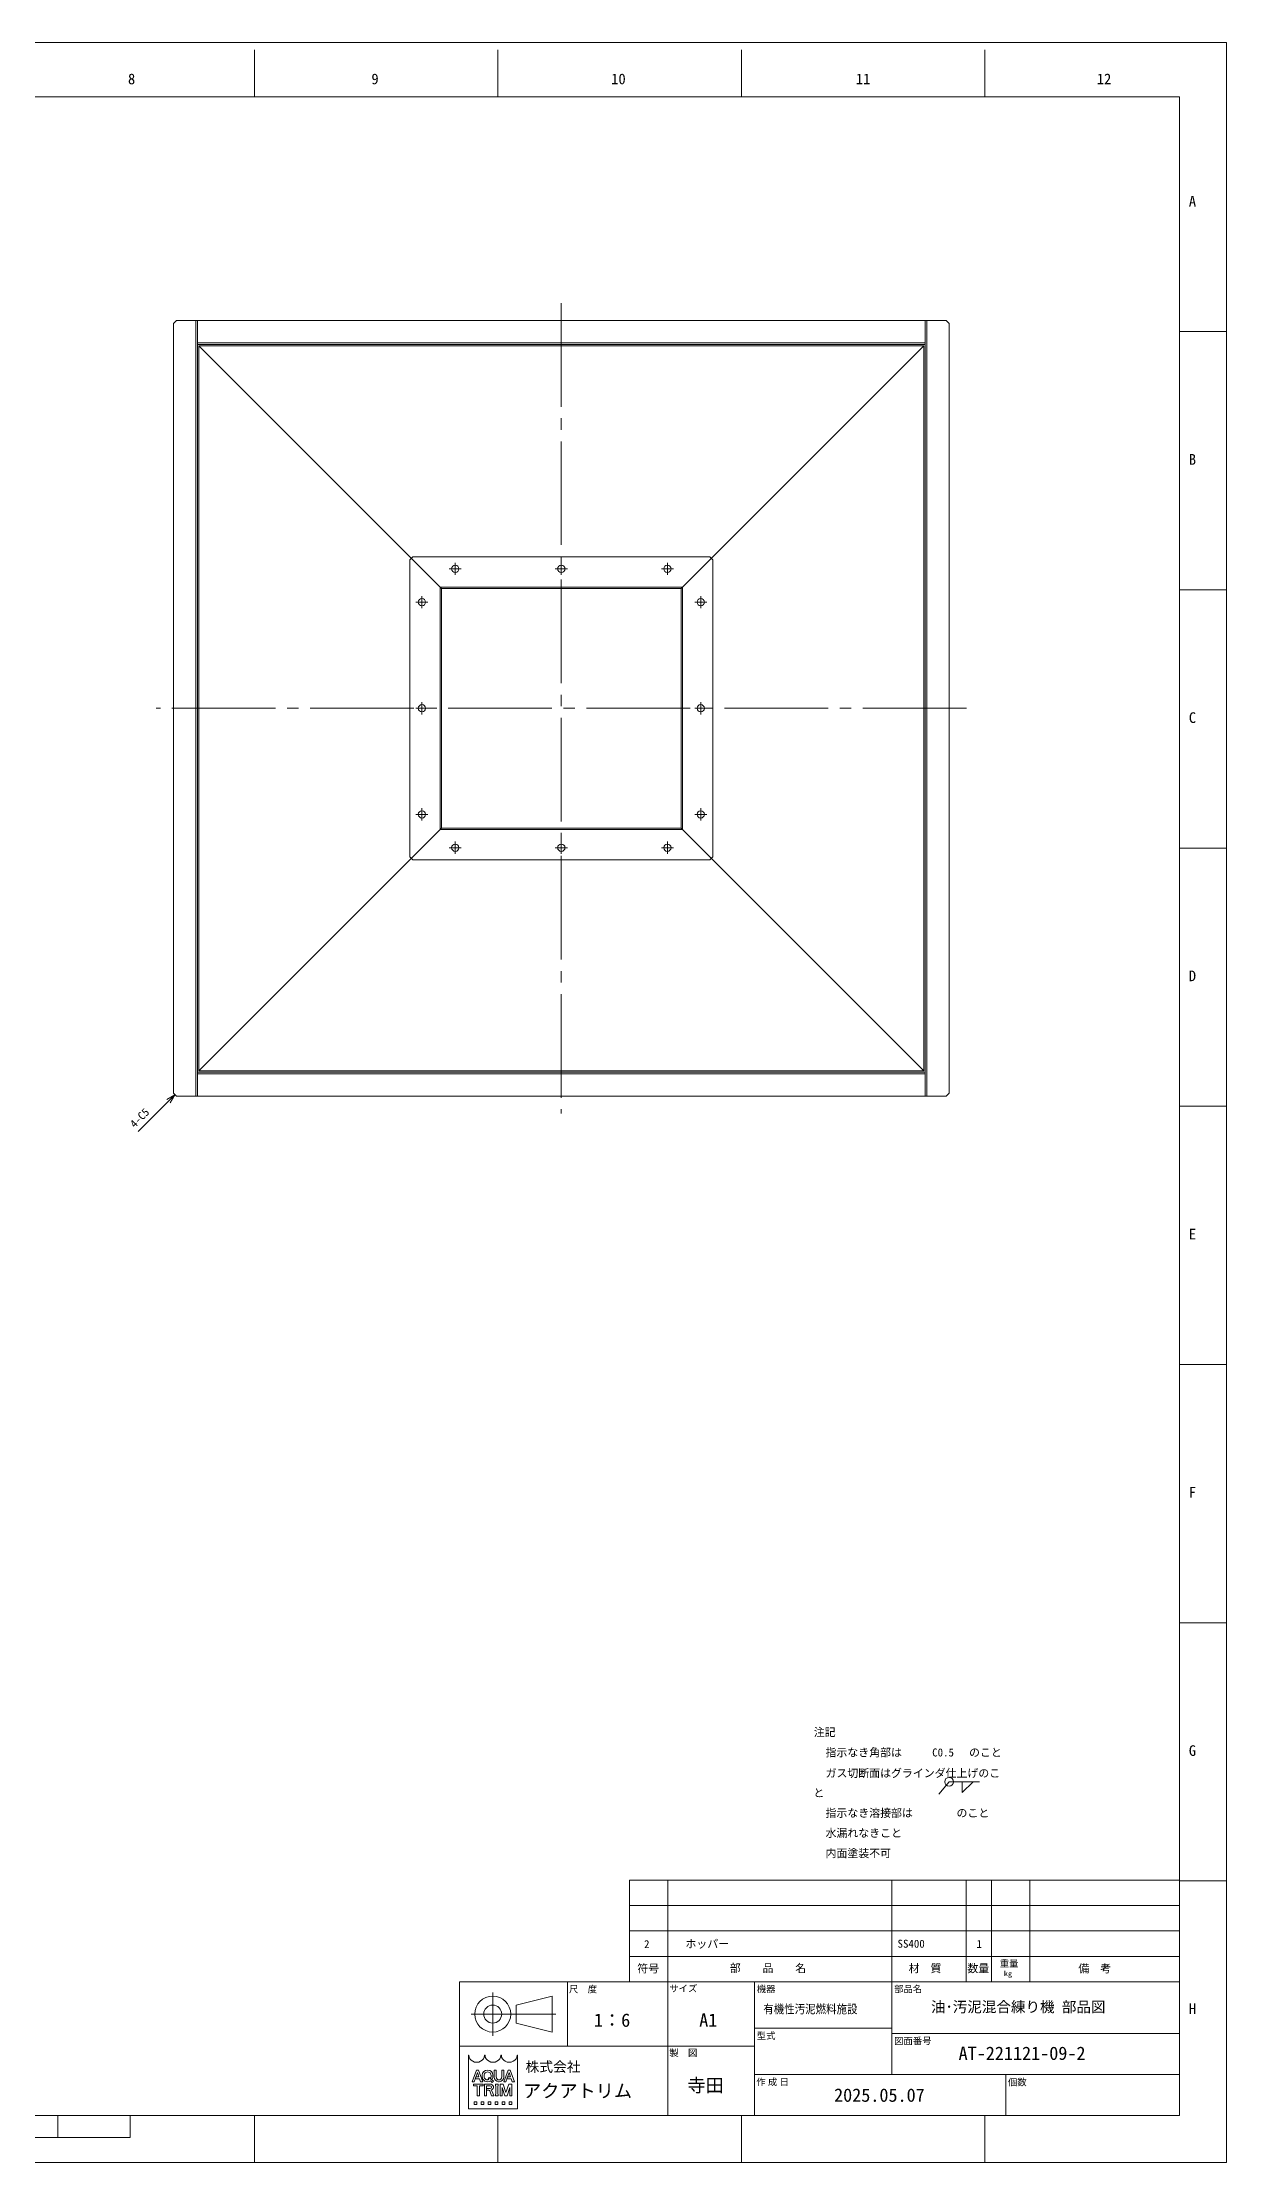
# Model space of a CAD drawing. Units: millimetres at full size. Extents: x -2485 to 2485, y -2560 to 1763.
# Drawn here: x 531 to 2485, y -1734 to 1763 of the extents above; entities that cross this region are included whole.
import ezdxf
from ezdxf.enums import TextEntityAlignment as Align

# ---------------------------------------------------------------- set-up
doc = ezdxf.new("R2010")
doc.units = ezdxf.units.MM
doc.header["$LTSCALE"] = 18.997
doc.linetypes.add('CHAIN2', pattern=[12, 9, -1, 1, -1])
for name, color, linetype, lineweight in [('0-0_90_FRAME', 2, 'Continuous', 9), ('0-1_91_BLANK', 6, 'Continuous', 9), ('0-2_08_DIM', 3, 'Continuous', 9), ('0-3_04_HIDDEN', 7, 'Continuous', 9), ('0-4_05_CENTER', 2, 'CHAIN2', 9), ('0-5_0', 134, 'Continuous', 9)]:
    doc.layers.add(name, color=color, linetype=linetype, lineweight=lineweight)
doc.layers.add('0-6_07_TEXT', color=3, linetype='Continuous')
doc.styles.add('ＭＳ ゴシック', font='')
doc.styles.add('ＭＳ Ｐゴシック', font='')
doc.styles.get('ＭＳ ゴシック').set_extended_font_data('MS Gothic')
doc.styles.get('ＭＳ Ｐゴシック').set_extended_font_data('MS PGothic')

# ---------------------------------------------------------------- blocks, each defined once
blk = doc.blocks.new('Weld-line')
at = {"layer": '0-2_08_DIM'}
blk.add_line((0, 0), (1, 0), dxfattribs=at)
blk = doc.blocks.new('Weld10-s5')
at = {"layer": '0-2_08_DIM'}
blk.add_circle((0, 0), 2, dxfattribs=at)
blk = doc.blocks.new('Weld10-a1')
at = {"layer": '0-2_08_DIM'}
blk.add_lwpolyline([(5, 0), (0, 5), (0, 0)], close=True, dxfattribs=at)
blk = doc.blocks.new('Jis_w20130906110600')
at = {"layer": '0-2_08_DIM'}
blk.add_line((-4.631, -5.765), (0, 0), dxfattribs=at)
blk.add_blockref('Weld10-s5', (0, 0), dxfattribs=at)
at = {"layer": '0-2_08_DIM', "xscale": 14, "yscale": 14}
blk.add_blockref('Weld-line', (0, 0), dxfattribs=at)
at = {"layer": '0-2_08_DIM', "xscale": -1, "rotation": 180}
blk.add_blockref('Weld10-a1', (6, 0), dxfattribs=at)
blk = doc.blocks.new('_Open30')
at = {"layer": '0-2_08_DIM'}
blk.add_line((0, 0), (-1, 0), dxfattribs=at)
blk.add_lwpolyline([(-1, 0.268), (0, 0), (-1, -0.268)], dxfattribs=at)

msp = doc.modelspace()

# ---------------------------------------------------------------- linework, layer by layer
at = {"layer": '0-0_90_FRAME'}
for p, q in [((880.85, 1673.39), (880.85, 1751.16)), ((1282.45, 1673.39), (1282.45, 1751.16)), ((1684.05, 1673.39), (1684.05, 1751.16)), ((2085.65, 1673.39), (2085.65, 1751.16)), ((2484.6, 1286.18), (2406.83, 1286.18)), ((2484.6, 860.19), (2406.83, 860.19)), ((2484.6, 434.21), (2406.83, 434.21)), ((2484.6, -417.76), (2406.83, -417.76)), ((2484.6, -843.74), (2406.83, -843.74)), ((1499.5, -1268.31), (1499.5, -1436.31)), ((1499.5, -1268.31), (2406.83, -1268.31)), ((1562.5, -1268.31), (1562.5, -1436.31)), ((1932.05, -1268.31), (1932.05, -1436.31)), ((2054.71, -1268.31), (2054.71, -1436.31)), ((2096.71, -1268.31), (2096.71, -1436.31)), ((2159.71, -1268.31), (2159.71, -1436.31)), ((2484.6, -1269.72), (2406.83, -1269.72)), ((1499.5, -1310.31), (2406.83, -1310.31)), ((1499.5, -1352.31), (2406.83, -1352.31)), ((1499.5, -1394.31), (2406.83, -1394.31)), ((1239.65, -1601.03), (1239.65, -1600.93)), ((1239.65, -1601.03), (1243.1, -1601.03)), ((1242.14, -1604.87), (1257.9, -1604.87)), ((1242.14, -1604.87), (1242.14, -1607.56)), ((1242.14, -1607.56), (1247.91, -1607.56)), ((1243.1, -1601.03), (1248.49, -1585.89)), ((1244.98, -1595.96), (1246.02, -1593.04)), ((1244.98, -1595.96), (1252.07, -1595.96)), ((1246.02, -1593.04), (1251.03, -1593.04)), ((1246.9, -1581.81), (1250.08, -1581.81)), ((1248.29, -1624.08), (1248.29, -1607.94)), ((1251.03, -1593.04), (1248.49, -1585.89)), ((1257.33, -1600.93), (1250.08, -1581.81)), ((1251.75, -1624.08), (1251.75, -1607.94)), ((1252.13, -1607.56), (1257.9, -1607.56)), ((1256.51, -1590.27), (1256.51, -1592.57)), ((1257.33, -1601.03), (1257.33, -1600.93)), ((1257.9, -1604.87), (1257.9, -1607.56)), ((1259.71, -1590.49), (1259.71, -1592.34)), ((1260.09, -1604.87), (1260.09, -1624.08)), ((1260.09, -1604.87), (1268.92, -1604.87)), ((1263.55, -1607.56), (1269.39, -1607.56)), ((1266.09, -1595.93), (1267.79, -1594.13)), ((1266.09, -1595.93), (1267.66, -1597.46)), ((1267.79, -1594.13), (1274.91, -1599.99)), ((1269.84, -1595.72), (1272.32, -1597.76)), ((1270.01, -1599.75), (1272.68, -1602.35)), ((1270.98, -1590.49), (1270.98, -1592.34)), ((1272.68, -1602.35), (1274.91, -1599.99)), ((1274.18, -1590.27), (1274.18, -1592.57)), ((1275.96, -1593.27), (1275.96, -1581.81)), ((1279.42, -1581.81), (1275.96, -1581.81)), ((1278.42, -1604.87), (1282.65, -1604.87)), ((1278.42, -1604.87), (1278.42, -1607.56)), ((1278.81, -1621.01), (1278.81, -1607.94)), ((1279.42, -1592.57), (1279.42, -1581.81)), ((1282.27, -1621.01), (1282.27, -1607.94)), ((1282.65, -1604.87), (1282.65, -1607.56)), ((1284.6, -1601.03), (1283.45, -1601.03)), ((1286.11, -1604.87), (1291.13, -1604.87)), ((1295.72, -1618.82), (1291.13, -1604.87)), ((1291.9, -1601.03), (1291.9, -1600.93)), ((1291.9, -1601.03), (1295.35, -1601.03)), ((1292.1, -1593.27), (1292.1, -1581.81)), ((1295.35, -1601.03), (1300.74, -1585.89)), ((1295.72, -1618.82), (1300.31, -1604.87)), ((1297.23, -1595.96), (1298.27, -1593.04)), ((1297.23, -1595.96), (1304.32, -1595.96)), ((1298.27, -1593.04), (1303.28, -1593.04)), ((1299.15, -1581.81), (1302.33, -1581.81)), ((1305.33, -1604.87), (1300.31, -1604.87)), ((1303.28, -1593.04), (1300.74, -1585.89)), ((1309.58, -1600.93), (1302.33, -1581.81)), ((1309.58, -1601.03), (1309.58, -1600.93)), ((1243.11, -1634.14), (1243.11, -1638.75)), ((1248.29, -1624.08), (1251.75, -1624.08)), ((1254.63, -1634.14), (1254.63, -1638.75)), ((1263.66, -1614.98), (1263.66, -1612.29)), ((1263.66, -1612.29), (1269.39, -1612.29)), ((1263.66, -1614.98), (1267.43, -1614.98)), ((1266.16, -1634.14), (1266.16, -1638.75)), ((1268.86, -1615.94), (1271.78, -1624.08)), ((1271.78, -1624.08), (1275.51, -1624.08)), ((1272.2, -1615.82), (1275.51, -1623.93)), ((1275.51, -1623.93), (1275.51, -1624.08)), ((1277.69, -1634.14), (1277.69, -1638.75)), ((1278.42, -1624.08), (1278.42, -1621.39)), ((1289.21, -1634.14), (1289.21, -1638.75)), ((1293.99, -1624.08), (1289.57, -1610.63)), ((1293.99, -1624.08), (1297.45, -1624.08)), ((1297.45, -1624.08), (1301.87, -1610.63)), ((1305.35, -1634.14), (1305.35, -1638.75)), ((880.85, -1734.36), (880.85, -1656.94)), ((1282.45, -1734.36), (1282.45, -1656.94)), ((1684.05, -1734.36), (1684.05, -1656.94)), ((2085.65, -1734.36), (2085.65, -1656.94))]:
    msp.add_line(p, q, dxfattribs=at)
at = {"layer": '0-0_90_FRAME', "color": 6}
for p, q in [((2484.6, 8.23), (2406.83, 8.23)), ((556.25, -1692.83), (556.25, -1656.94)), ((675.89, -1692.83), (675.89, -1656.94)), ((-520.59, -1692.83), (675.89, -1692.83))]:
    msp.add_line(p, q, dxfattribs=at)
at = {"layer": '0-0_90_FRAME', "color": 134}
for p, q in [((1273.78, -1524.98), (1273.78, -1453.7)), ((1397.03, -1542.38), (1397.03, -1436.31)), ((1499.5, -1436.31), (2406.83, -1436.31)), ((1562.5, -1656.94), (1562.5, -1436.31)), ((1705.47, -1656.94), (1705.47, -1436.31)), ((1932.05, -1436.31), (1932.05, -1589.05)), ((1238.14, -1489.34), (1377.73, -1489.34)), ((1705.47, -1512.68), (1932.05, -1512.68)), ((1932.05, -1521.17), (2406.83, -1521.17)), ((1705.47, -1542.38), (1218.83, -1542.38)), ((1705.47, -1589.05), (2406.83, -1589.05)), ((2120.29, -1589.05), (2120.29, -1656.94))]:
    msp.add_line(p, q, dxfattribs=at)
at = {"layer": '0-0_90_FRAME', "color": 6}
msp.add_lwpolyline([(-2251.53, -1656.94), (2406.83, -1656.94), (2406.83, 1673.39), (-2251.53, 1673.39)], close=True, dxfattribs=at)
at = {"layer": '0-0_90_FRAME', "color": 134}
for points in [[(1218.83, -1656.94), (2406.83, -1656.94), (2406.83, -1436.31), (1218.83, -1436.31)], [(1312.39, -1474.49), (1371.79, -1459.64), (1371.79, -1519.04), (1312.39, -1504.19)]]:
    msp.add_lwpolyline(points, close=True, dxfattribs=at)
at = {"layer": '0-0_90_FRAME'}
for points in [[(1314.57, -1556.91), (1314.57, -1645.67), (1233.88, -1645.67), (1233.88, -1556.91)], [(1239.65, -1601.03), (1239.65, -1600.93), (1246.9, -1581.81)], [(1257.33, -1601.03), (1253.88, -1601.03), (1252.07, -1595.96)], [(1260.09, -1624.08), (1263.55, -1624.08), (1263.55, -1607.56)], [(1286.11, -1604.87), (1286.11, -1624.08), (1289.57, -1624.08), (1289.57, -1610.63)], [(1288.64, -1592.57), (1288.64, -1581.81), (1292.1, -1581.81)], [(1291.9, -1601.03), (1291.9, -1600.93), (1299.15, -1581.81)], [(1301.87, -1610.63), (1301.87, -1624.08), (1305.33, -1624.08), (1305.33, -1604.87)], [(1309.58, -1601.03), (1306.13, -1601.03), (1304.32, -1595.96)], [(1243.11, -1634.14), (1247.72, -1634.14), (1247.72, -1638.75), (1243.11, -1638.75)], [(1254.63, -1634.14), (1259.24, -1634.14), (1259.24, -1638.75), (1254.63, -1638.75)], [(1266.16, -1634.14), (1270.77, -1634.14), (1270.77, -1638.75), (1266.16, -1638.75)], [(1277.69, -1634.14), (1282.3, -1634.14), (1282.3, -1638.75), (1277.69, -1638.75)], [(1278.42, -1624.08), (1282.65, -1624.08), (1282.65, -1621.39)], [(1289.21, -1634.14), (1293.82, -1634.14), (1293.82, -1638.75), (1289.21, -1638.75)], [(1305.35, -1634.14), (1300.74, -1634.14), (1300.74, -1638.75), (1305.35, -1638.75)]]:
    msp.add_lwpolyline(points, dxfattribs=at)
at = {"layer": '0-0_90_FRAME', "color": 134}
for radius in [29.7, 14.85]:
    msp.add_circle((1273.78, -1489.34), radius, dxfattribs=at)
at = {"layer": '0-0_90_FRAME'}
for centre, radius, start, end in [((1233.88, -1557.29), 0.384, 0, 90), ((1260.78, -1557.29), 0.384, 0, 180), ((1260.78, -1557.29), 0.384, 0, 90), ((1287.68, -1557.29), 0.384, 0, 180), ((1314.57, -1557.29), 0.384, 90, 180), ((1247.91, -1607.94), 0.384, 0, 90), ((1252.13, -1607.94), 0.384, 90, 180), ((1269.3, -1609.92), 2.37, 271.99706, 88.00294), ((1284.08, -1592.92), 8.13, 182.45003, 265.55526), ((1278.42, -1607.94), 0.384, 0, 90), ((1286.27, -1592.66), 6.86, 179.25279, 218.96457), ((1284.03, -1591.37), 6.4, 241.15773, 298.84227), ((1282.65, -1607.94), 0.384, 90, 180), ((1283.97, -1592.92), 8.13, 274.44474, 357.54997), ((1281.78, -1592.66), 6.86, 321.03543, 0.74721), ((1267.43, -1616.51), 1.54, 21.9283, 90), ((1269.88, -1616.77), 2.51, 22.27295, 58.55311), ((1278.42, -1621.01), 0.384, 270, 0), ((1282.65, -1621.01), 0.384, 180, 270)]:
    msp.add_arc(centre, radius, start, end, dxfattribs=at)
for centre, major_axis, ratio, start_param, end_param in [((1247.33, -1557.29), (-13.06, 0), 0.882353, 6.2831853, 9.424778), ((1274.23, -1557.29), (-13.06, 0), 0.882353, 6.2831853, 9.424778), ((1301.13, -1557.29), (-13.06, 0), 0.882353, 6.2831853, 9.424778), ((1265.34, -1590.27), (-8.84, 0), 0.956522, 3.1415927, 6.2831853), ((1265.34, -1592.57), (-8.84, 0), 0.956522, 6.2831853, 8.4104559), ((1265.34, -1590.49), (5.64, 0), 0.994718, 6.2831853, 9.424778), ((1265.34, -1592.35), (5.64, 0), 0.995036, 3.1415927, 5.1354926), ((1268.92, -1609.92), (-6.2, 0), 0.81482, 1.9440695, 4.712389), ((1265.34, -1592.35), (5.64, 0), 0.995036, 5.6366671, 6.2831853), ((1265.34, -1592.57), (-8.84, 0), 0.956522, 2.4802046, 3.1415927)]:
    msp.add_ellipse(centre, major_axis=major_axis, ratio=ratio, start_param=start_param, end_param=end_param, dxfattribs=at)
at = {"layer": '0-1_91_BLANK'}
msp.add_lwpolyline([(-2484.6, -1734.36), (2484.6, -1734.36), (2484.6, 1763.16), (-2484.6, 1763.16)], close=True, dxfattribs=at)
at = {"layer": '0-2_08_DIM'}
msp.add_line((738.9, 16.57), (688.94, -33.39), dxfattribs=at)
at = {"layer": '0-3_04_HIDDEN'}
for p, q in [((784.01, 24.68), (784.01, 1304.68)), ((1990.01, 24.68), (1990.01, 1304.68)), ((1987.01, 1267.68), (787.01, 1267.68)), ((1987.01, 61.68), (787.01, 61.68))]:
    msp.add_line(p, q, dxfattribs=at)
for points in [[(1637.01, 419.68), (1637.01, 909.68), (1632.01, 914.68), (1142.01, 914.68), (1137.01, 909.68), (1137.01, 419.68), (1142.01, 414.68), (1632.01, 414.68)], [(1587.01, 464.68), (1587.01, 864.68), (1187.01, 864.68), (1187.01, 464.68)]]:
    msp.add_lwpolyline(points, close=True, dxfattribs=at)
for centre in [(1212.01, 894.68), (1387.01, 894.68), (1562.01, 894.68), (1157.01, 839.68), (1617.01, 839.68), (1157.01, 664.68), (1617.01, 664.68), (1157.01, 489.68), (1617.01, 489.68), (1212.01, 434.68), (1387.01, 434.68), (1562.01, 434.68)]:
    msp.add_circle(centre, 6, dxfattribs=at)
at = {"layer": '0-4_05_CENTER'}
for p, q in [((1387.01, 1333.03), (1387.01, -3.68)), ((1202.01, 894.68), (1222.01, 894.68)), ((1212.01, 884.68), (1212.01, 904.68)), ((1377.01, 894.68), (1397.01, 894.68)), ((1387.01, 884.68), (1387.01, 904.68)), ((1552.01, 894.68), (1572.01, 894.68)), ((1562.01, 884.68), (1562.01, 904.68)), ((1167.01, 839.68), (1147.01, 839.68)), ((1157.01, 829.68), (1157.01, 849.68)), ((1607.01, 839.68), (1627.01, 839.68)), ((1617.01, 829.68), (1617.01, 849.68)), ((2055.36, 664.68), (718.66, 664.68)), ((1167.01, 664.68), (1147.01, 664.68)), ((1157.01, 654.68), (1157.01, 674.68)), ((1607.01, 664.68), (1627.01, 664.68)), ((1617.01, 654.68), (1617.01, 674.68)), ((1167.01, 489.68), (1147.01, 489.68)), ((1157.01, 479.68), (1157.01, 499.68)), ((1607.01, 489.68), (1627.01, 489.68)), ((1617.01, 479.68), (1617.01, 499.68)), ((1202.01, 434.68), (1222.01, 434.68)), ((1212.01, 444.68), (1212.01, 424.68)), ((1377.01, 434.68), (1397.01, 434.68)), ((1387.01, 444.68), (1387.01, 424.68)), ((1552.01, 434.68), (1572.01, 434.68)), ((1562.01, 444.68), (1562.01, 424.68))]:
    msp.add_line(p, q, dxfattribs=at)
at = {"layer": '0-5_0'}
for p, q in [((789.01, 1262.68), (1189.31, 862.38)), ((1985.01, 1262.68), (1584.71, 862.38)), ((789.01, 66.68), (1189.31, 466.98)), ((1985.01, 66.68), (1584.71, 466.98))]:
    msp.add_line(p, q, dxfattribs=at)
for points in [[(787.01, 24.68), (787.01, 1304.68), (752.01, 1304.68), (747.01, 1299.68), (747.01, 29.68), (752.01, 24.68)], [(787.01, 1264.68), (787.01, 1304.68), (1987.01, 1304.68), (1987.01, 1264.68)], [(1987.01, 24.68), (1987.01, 1304.68), (2022.01, 1304.68), (2027.01, 1299.68), (2027.01, 29.68), (2022.01, 24.68)], [(1987.01, 1264.68), (1987.01, 64.68), (787.01, 64.68), (787.01, 1264.68)], [(1985.01, 1262.68), (1985.01, 66.68), (789.01, 66.68), (789.01, 1262.68)], [(1584.71, 466.98), (1584.71, 862.38), (1189.31, 862.38), (1189.31, 466.98)], [(787.01, 64.68), (787.01, 24.68), (1987.01, 24.68), (1987.01, 64.68)]]:
    msp.add_lwpolyline(points, close=True, dxfattribs=at)

# ---------------------------------------------------------------- block references
at = {"layer": '0-2_08_DIM', "xscale": 15, "yscale": 15, "rotation": 45}
msp.add_blockref('_Open30', (749.51, 27.18), dxfattribs=at)
at = {"layer": '0-2_08_DIM', "xscale": 3.6, "yscale": 3.6}
msp.add_blockref('Jis_w20130906110600', (2026.73, -1106.11), dxfattribs=at)

# ---------------------------------------------------------------- texts
at = {"layer": '0-0_90_FRAME', "color": 134}
for s, height, style, p in [('8', 17.6, 'ＭＳ ゴシック', (672.05, 1688.88)), ('9', 17.6, 'ＭＳ ゴシック', (1073.65, 1688.88)), ('10', 17.6, 'ＭＳ ゴシック', (1469.25, 1688.88)), ('11', 17.6, 'ＭＳ ゴシック', (1872.85, 1688.88)), ('12', 17.6, 'ＭＳ ゴシック', (2270.45, 1688.88)), ('A', 17.6, 'ＭＳ ゴシック', (2422.29, 1487.17)), ('B', 17.6, 'ＭＳ ゴシック', (2422.29, 1061.18)), ('C', 17.6, 'ＭＳ ゴシック', (2422.29, 635.2)), ('D', 17.6, 'ＭＳ ゴシック', (2422.29, 209.22)), ('E', 17.6, 'ＭＳ ゴシック', (2422.29, -216.77)), ('F', 17.6, 'ＭＳ ゴシック', (2422.29, -642.75)), ('G', 17.6, 'ＭＳ ゴシック', (2422.29, -1068.73)), ('尺\u3000度', 11, 'ＭＳ Ｐゴシック', (1399.72, -1457.09)), ('サイズ', 11, 'ＭＳ Ｐゴシック', (1565.19, -1455.97)), ('機器', 11, 'ＭＳ Ｐゴシック', (1709.55, -1456.85)), ('部品名', 11, 'ＭＳ Ｐゴシック', (1936.12, -1456.85)), ('油･汚泥混合練り機 部品図', 17.6, 'ＭＳ ゴシック', (1996.79, -1491.57)), ('1：6', 21.99, 'ＭＳ ゴシック', (1440.78, -1516.92)), ('A1', 21.99, 'ＭＳ ゴシック', (1614.5, -1516.92)), ('H', 17.6, 'ＭＳ ゴシック', (2422.29, -1494.72)), ('型式', 11, 'ＭＳ Ｐゴシック', (1709.55, -1533.97)), ('図面番号', 11, 'ＭＳ Ｐゴシック', (1936.12, -1542.45)), ('製\u3000図', 11, 'ＭＳ Ｐゴシック', (1565.19, -1562.05)), ('AT-221121-09-2', 21.99, 'ＭＳ ゴシック', (2042.41, -1571.59)), ('寺田', 21.99, 'ＭＳ ゴシック', (1595, -1624.5)), ('作 成 日', 11, 'ＭＳ Ｐゴシック', (1708.52, -1610.16)), ('個数', 11, 'ＭＳ Ｐゴシック', (2123.85, -1610.57)), ('2025.05.07', 21.99, 'ＭＳ ゴシック', (1836.98, -1640.64))]:
    msp.add_text(s, height=height, dxfattribs=dict(at, style=style)).set_placement(p, align=Align.BOTTOM_LEFT)
at = {"layer": '0-0_90_FRAME', "color": 3, "style": 'ＭＳ ゴシック'}
for s, height, p in [('2', 13.2, (1523.46, -1384.57)), ('ホッパー', 13.2, (1591.76, -1384.11)), ('SS400', 13.2, (1941.71, -1383.87)), ('1', 13.2, (2071.9, -1384.27)), ('重量', 11, (2110.43, -1414.75)), ('符号', 13.2, (1512.33, -1424.87)), ('部\u3000\u3000品\u3000\u3000名', 13.2, (1664.92, -1424.22)), ('材\u3000質', 13.2, (1960.06, -1424.43)), ('数量', 13.2, (2056.92, -1424.57)), ('kg', 8.798, (2117.06, -1429.43)), ('備  考', 13.2, (2239.99, -1424.87))]:
    msp.add_text(s, height=height, dxfattribs=at).set_placement(p, align=Align.BOTTOM_LEFT)
at = {"layer": '0-0_90_FRAME', "color": 134, "style": 'ＭＳ ゴシック', "width": 0.9}
msp.add_text('有機性汚泥燃料施設', height=14.08, dxfattribs=at).set_placement((1720.12, -1492.43), align=Align.BOTTOM_LEFT)
at = {"layer": '0-0_90_FRAME', "style": 'ＭＳ ゴシック'}
for s, height, p in [('株式会社', 16.63, (1327.98, -1589.53)), ('アクアトリム', 21.99, (1323.8, -1633.59))]:
    msp.add_text(s, height=height, dxfattribs=at).set_placement(p, align=Align.BOTTOM_LEFT)
at = {"layer": '0-2_08_DIM', "style": 'ＭＳ ゴシック'}
msp.add_text('4-C5', height=13.2, rotation=45, dxfattribs=at).set_placement((685.9, -31.11), align=Align.BOTTOM_LEFT)
at = {"layer": '0-6_07_TEXT'}
for s, style, p in [('注記', 'ＭＳ Ｐゴシック', (1803.47, -1034.88)), ('\u3000指示なき角部は', 'ＭＳ Ｐゴシック', (1804.91, -1068.36)), ('\u3000ガス切断面はグラインダ仕上げのこ', 'ＭＳ Ｐゴシック', (1804.91, -1102.55)), ('C0.5', 'ＭＳ ゴシック', (1998.86, -1068.36)), ('のこと', 'ＭＳ Ｐゴシック', (2059.72, -1068.36)), ('と', 'ＭＳ Ｐゴシック', (1802.77, -1135)), ('\u3000指示なき溶接部は\u3000\u3000\u3000\u3000のこと', 'ＭＳ Ｐゴシック', (1804.91, -1168.26)), ('\u3000水漏れなきこと', 'ＭＳ Ｐゴシック', (1804.91, -1201.32)), ('\u3000内面塗装不可', 'ＭＳ Ｐゴシック', (1804.91, -1234.68))]:
    msp.add_text(s, height=13.2, dxfattribs=dict(at, style=style)).set_placement(p, align=Align.BOTTOM_LEFT)

doc.saveas('drawing.dxf')
